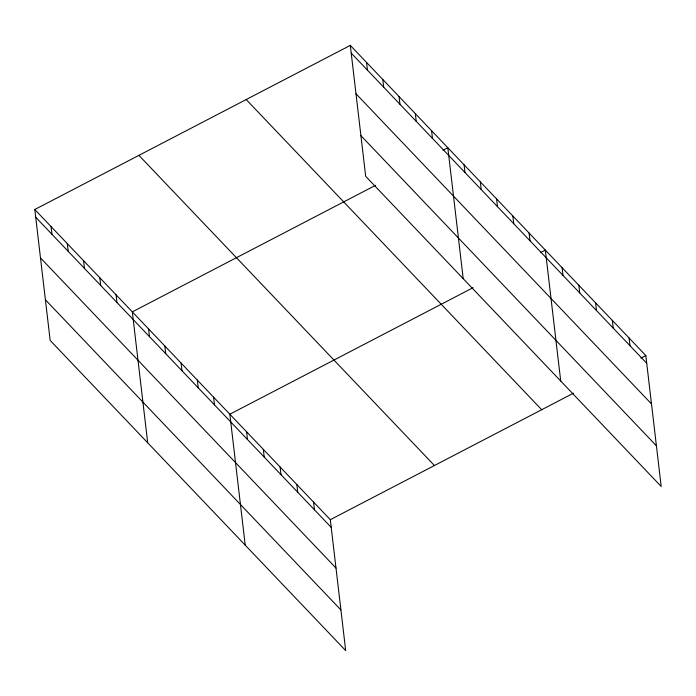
<?xml version="1.0" encoding="UTF-8"?>
<svg xmlns="http://www.w3.org/2000/svg" width="696" height="696" viewBox="0 0 696 696"><rect width="100%" height="100%" fill="white"/><g stroke="black" fill="none" stroke-linecap="round" stroke-linejoin="round"><path stroke-width="1.04" d="M34.8 209.513L330.313 519.686L345.695 650.612L50.182 340.44L34.8 209.513L350.305 45.388L645.818 355.56L661.2 486.487L365.687 176.314L350.305 45.388M375.518 185.353L132.318 311.869L147.7 442.795M443.004 150.249L447.824 147.743L463.205 278.67M473.045 287.709L229.837 414.224L245.218 545.151M540.522 252.605L545.342 250.099L560.724 381.034M330.313 519.686L573.513 393.17M640.999 358.066L645.818 355.56M351.21 53.105L646.723 363.277M355.987 93.76L651.5 403.932M360.911 135.659L656.424 445.832M246.184 99.545L541.706 409.718M138.913 155.347L434.435 465.52M35.705 217.23L331.218 527.403M40.481 257.885L336.003 568.058M45.405 299.776L340.918 609.957M629.071 337.986L629.976 345.703M612.323 320.404L613.237 328.12M595.585 302.83L596.489 310.546M578.837 285.256L579.742 292.973M562.09 267.673L562.994 275.39M529.091 233.038L529.995 240.755M512.839 215.977L513.744 223.694M496.587 198.925L497.492 206.642M480.327 181.865L481.24 189.582M464.075 164.804L464.98 172.521M431.572 130.683L432.477 138.4M415.321 113.622L416.225 121.339M399.06 96.561L399.974 104.278M382.809 79.509L383.714 87.218M366.557 62.449L367.462 70.166M313.565 502.103L314.479 509.82M296.827 484.529L297.731 492.246M280.079 466.955L280.984 474.672M263.332 449.381L264.236 457.098M246.584 431.798L247.489 439.515M213.585 397.164L214.49 404.881M197.333 380.103L198.238 387.82M181.082 363.042L181.987 370.759M164.83 345.99L165.735 353.707M148.57 328.93L149.483 336.647M116.067 294.808L116.971 302.525M99.815 277.748L100.72 285.464M83.563 260.687L84.468 268.404M67.303 243.626L68.217 251.343M51.052 226.574L51.956 234.282"/></g></svg>
